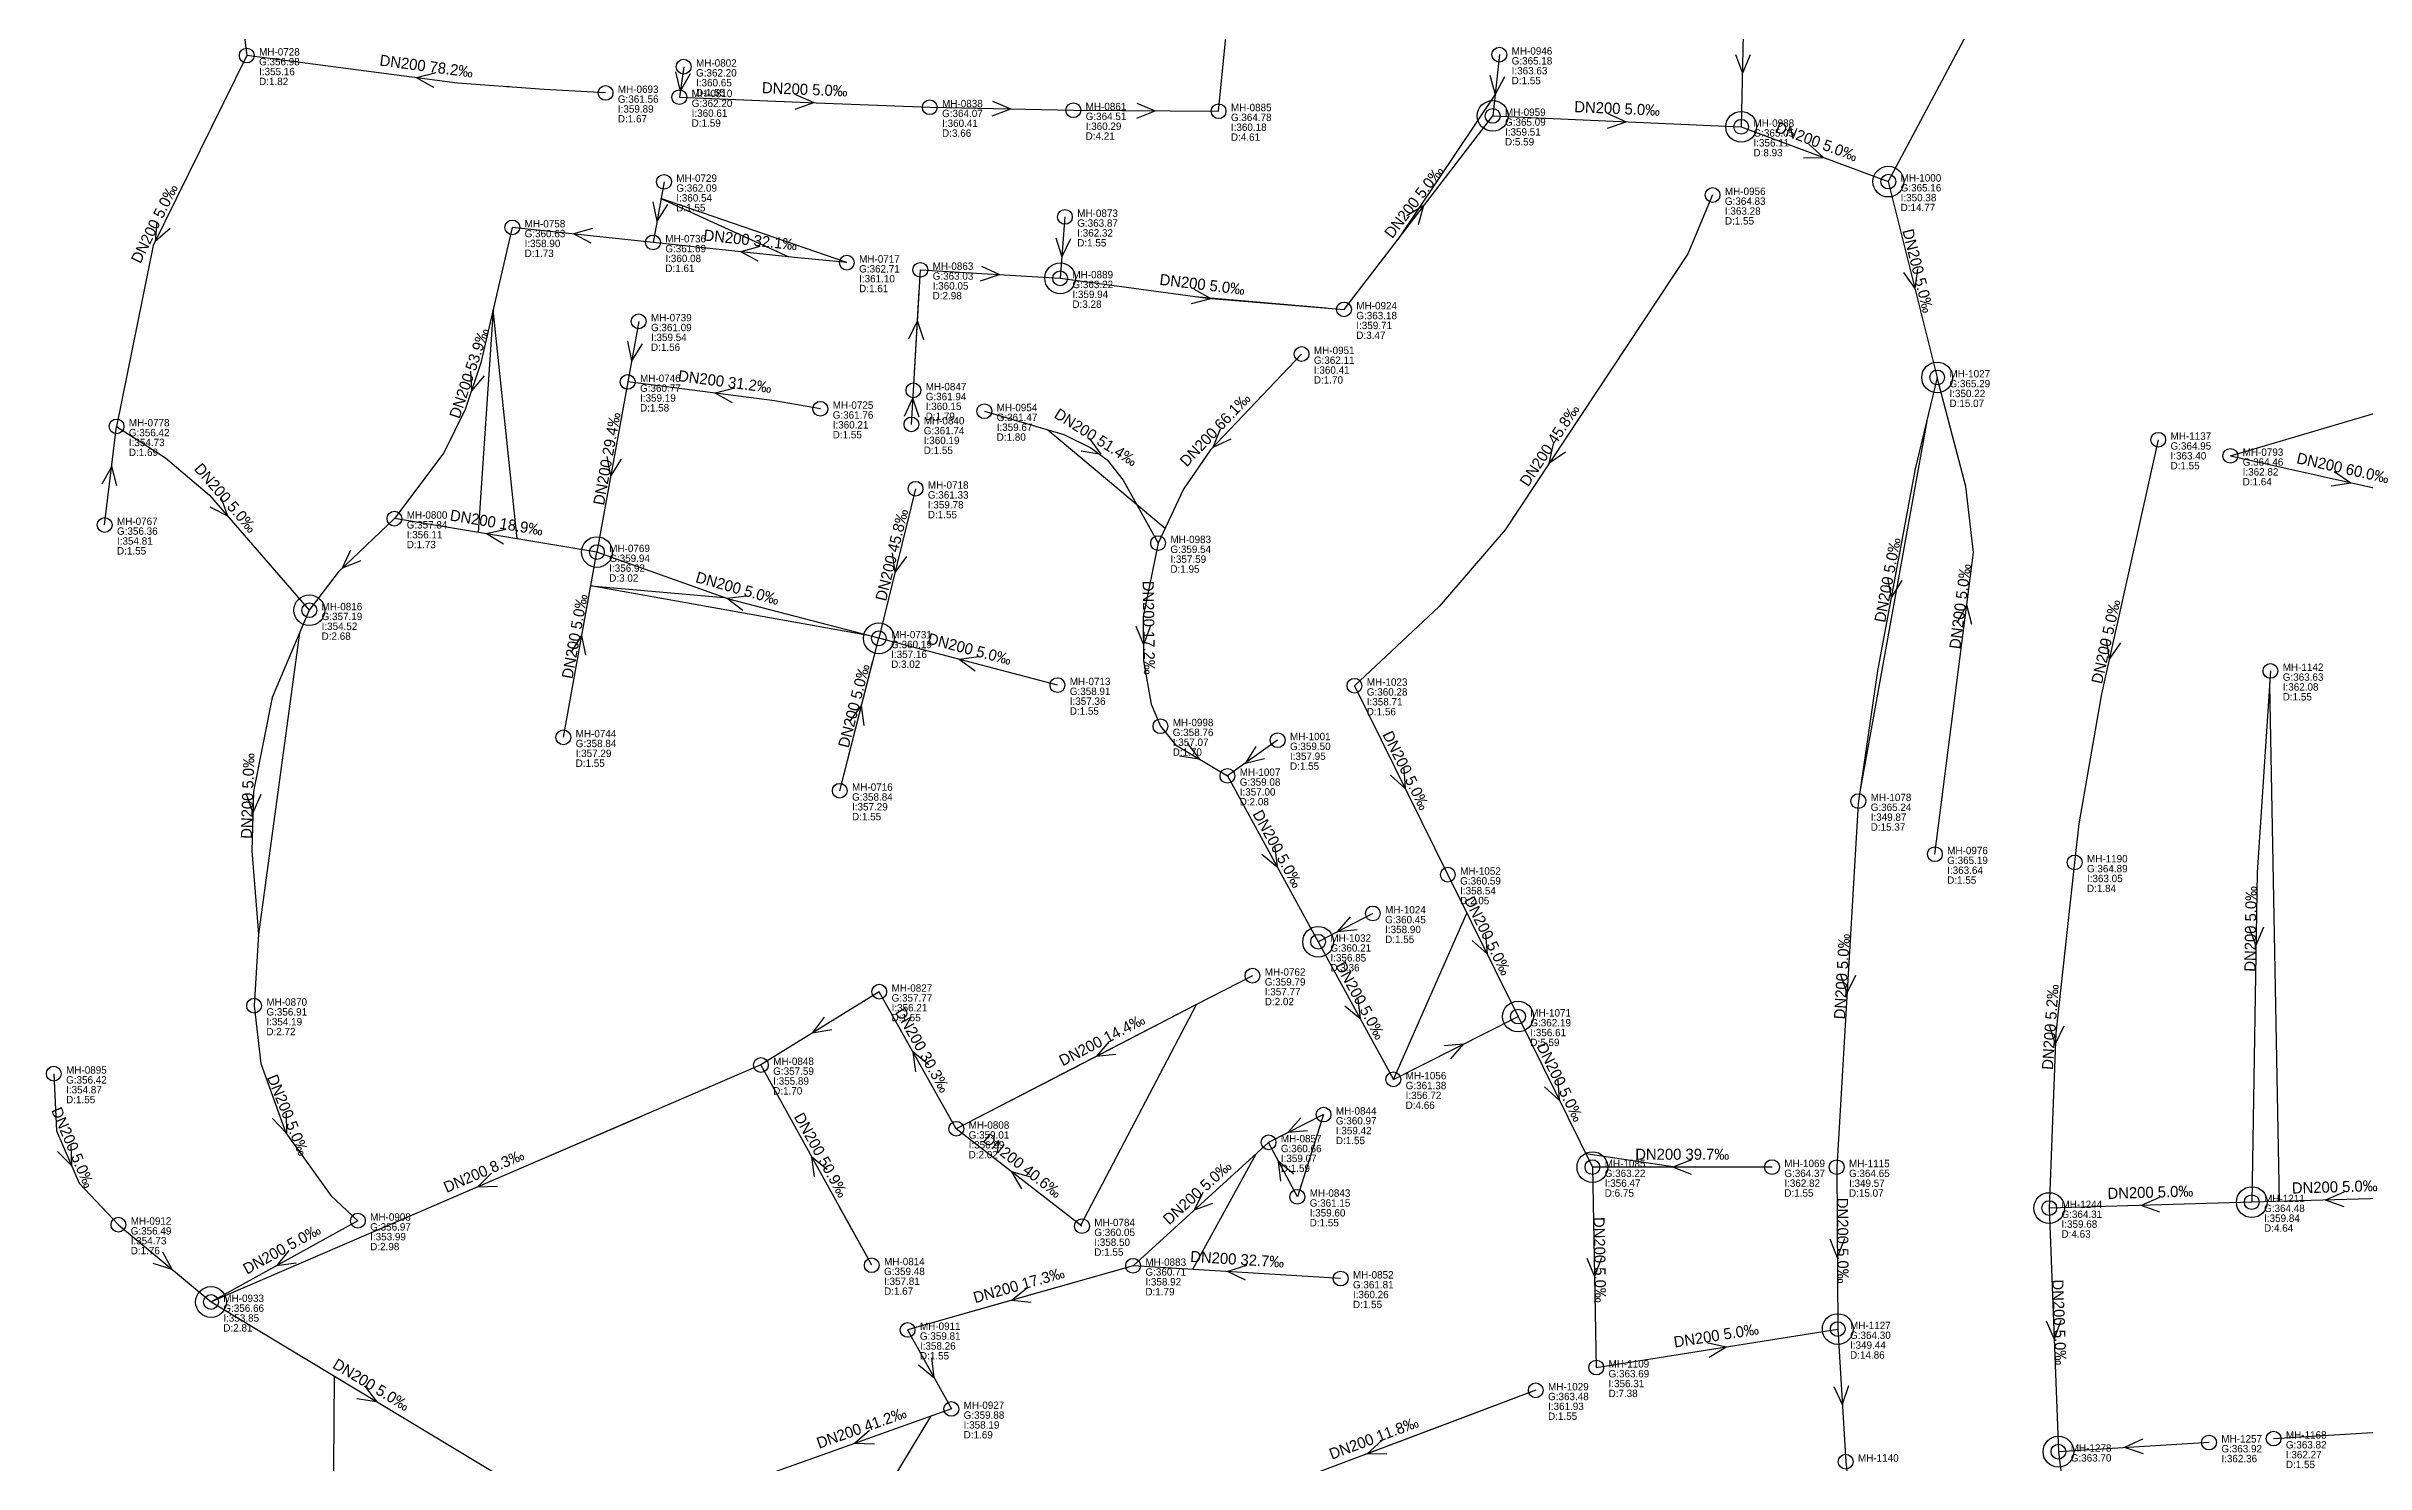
# Model space of a CAD drawing. Header units: metres. Extents: x 449913 to 451990, y 2566939 to 2570822.
# Drawn here: x 449917.5 to 450294, y 2568743.6 to 2568973.8 of the extents above; entities that cross this region are included whole.
import ezdxf
from ezdxf.enums import TextEntityAlignment as Align

# ---------------------------------------------------------------- set-up
doc = ezdxf.new("R2010")
doc.units = ezdxf.units.M
for name, color, linetype in [('SEW-DROP', 6, 'Continuous'), ('SEW-LABEL', 2, 'Continuous'), ('SEW-MH', 7, 'Continuous'), ('SEW-MH-LABEL', 8, 'Continuous'), ('SEW-PIPE-DN200', 3, 'Continuous'), ('SEW-RIDER', 8, 'Continuous')]:
    doc.layers.add(name, color=color, linetype=linetype)

msp = doc.modelspace()

# ---------------------------------------------------------------- linework, layer by layer
at = {"layer": 'SEW-DROP'}
for centre in [(450152.28, 2568962.47), (450192.62, 2568960.7), (450216.51, 2568951.8), (450082.05, 2568936.1), (450224.44, 2568920), (450006.85, 2568891.64), (449960.15, 2568882.2), (450052.62, 2568877.64), (450123.94, 2568828.37), (450156.39, 2568816.23), (450168.47, 2568791.78), (450242.63, 2568785.13), (450275.52, 2568786.09), (449944.2, 2568769.88), (449944.2, 2568769.88), (450208.3, 2568765.48), (450244.13, 2568745.57)]:
    msp.add_circle(centre, 2.5, dxfattribs=at)
at = {"layer": 'SEW-LABEL'}
for p, q in [((450191.68, 2568972.45), (450192.82, 2568969.43)), ((450194.08, 2568972.4), (450192.82, 2568969.43)), ((449980.69, 2568969.46), (449977.56, 2568968.66)), ((449980.38, 2568967.08), (449977.56, 2568968.66)), ((450019.61, 2568969.64), (450020.37, 2568966.5)), ((450021.98, 2568969.3), (450020.37, 2568966.5)), ((450151.79, 2568969.06), (450152.66, 2568965.95)), ((450154.18, 2568968.8), (450152.66, 2568965.95)), ((450039.01, 2568963.55), (450042.06, 2568964.63)), ((450039.11, 2568965.95), (450042.06, 2568964.63)), ((450071.02, 2568962.46), (450074.05, 2568963.6)), ((450071.07, 2568964.86), (450074.05, 2568963.6)), ((450094.48, 2568962.12), (450097.49, 2568963.3)), ((450094.5, 2568964.52), (450097.49, 2568963.3)), ((450170.9, 2568960.45), (450173.95, 2568961.52)), ((450171, 2568962.85), (450173.95, 2568961.52)), ((450202.74, 2568955.65), (450205.97, 2568955.73)), ((450203.58, 2568957.9), (450205.97, 2568955.73)), ((450015.93, 2568948.53), (450016.58, 2568945.36)), ((450018.3, 2568948.1), (450016.58, 2568945.36)), ((450138.34, 2568946.3), (450141.12, 2568947.95)), ((450140.25, 2568944.84), (450141.12, 2568947.95)), ((449935.39, 2568945.27), (449935.14, 2568942.05)), ((449937.54, 2568944.21), (449935.14, 2568942.05)), ((450006.15, 2568944.17), (450003.04, 2568943.3)), ((450005.9, 2568941.79), (450003.04, 2568943.3)), ((450033.3, 2568941.28), (450030.19, 2568940.4)), ((450081.36, 2568942.68), (450082.32, 2568939.59)), ((450083.75, 2568942.49), (450082.32, 2568939.59)), ((450033.05, 2568938.89), (450030.19, 2568940.4)), ((450069.14, 2568935.68), (450072.2, 2568936.7)), ((450069.28, 2568938.07), (450072.2, 2568936.7)), ((450218.95, 2568937.06), (450220.84, 2568934.44)), ((450221.27, 2568937.64), (450220.84, 2568934.44)), ((450103.69, 2568934.39), (450106.52, 2568932.84)), ((450057.51, 2568926.26), (450058.89, 2568929.18)), ((450059.91, 2568926.12), (450058.89, 2568929.18)), ((450103.4, 2568932.01), (450106.52, 2568932.84)), ((450011.83, 2568925.88), (450012.48, 2568922.71)), ((450014.19, 2568925.45), (450012.48, 2568922.71)), ((449986.3, 2568921.03), (449986.48, 2568917.8)), ((449988.57, 2568920.26), (449986.48, 2568917.8)), ((450029.16, 2568918.24), (450026.03, 2568917.43)), ((450028.85, 2568915.86), (450026.03, 2568917.43)), ((450056.79, 2568913.71), (450058.16, 2568916.63)), ((450059.19, 2568913.57), (450058.16, 2568916.63)), ((450108.02, 2568911.61), (450106.83, 2568908.61)), ((450008.44, 2568907.14), (450009.08, 2568903.98)), ((450010.8, 2568906.72), (450009.08, 2568903.98)), ((450085.48, 2568908.1), (450088.66, 2568907.52)), ((450086.75, 2568910.13), (450088.66, 2568907.52)), ((450109.76, 2568909.96), (450106.83, 2568908.61)), ((450162.08, 2568909.21), (450161.42, 2568906.05)), ((450164.08, 2568907.89), (450161.42, 2568906.05)), ((449926.53, 2568902.7), (449928.08, 2568905.54)), ((449928.91, 2568902.42), (449928.08, 2568905.54)), ((450288.4, 2568902.39), (450291.59, 2568902.91)), ((450288.92, 2568904.73), (450291.59, 2568902.91)), ((449944, 2568899), (449946.87, 2568897.52)), ((449945.81, 2568900.57), (449946.87, 2568897.52)), ((449992.08, 2568895.29), (449988.93, 2568894.6)), ((449966.85, 2568891.95), (449965.51, 2568889.01)), ((449991.69, 2568892.92), (449988.93, 2568894.6)), ((450054.79, 2568891.53), (450055.24, 2568888.33)), ((449968.51, 2568890.21), (449965.51, 2568889.01)), ((450057.12, 2568890.95), (450055.24, 2568888.33)), ((450031.21, 2568884.46), (450028, 2568884.11)), ((450030.56, 2568882.15), (450028, 2568884.11)), ((450216.36, 2568887.45), (450216.99, 2568884.28)), ((450218.72, 2568887.01), (450216.99, 2568884.28)), ((450227.69, 2568880.18), (450229.26, 2568883)), ((450230.07, 2568879.88), (450229.26, 2568883)), ((450002.67, 2568875.34), (450004.39, 2568878.08)), ((450005.04, 2568874.92), (450004.39, 2568878.08)), ((450094.33, 2568879.64), (450095.57, 2568876.66)), ((450096.73, 2568879.67), (450095.57, 2568876.66)), ((450251.87, 2568877.45), (450252.38, 2568874.26)), ((450254.21, 2568876.93), (450252.38, 2568874.26)), ((450068.87, 2568874.62), (450065.67, 2568874.22)), ((450068.27, 2568872.3), (450065.67, 2568874.22)), ((450047.91, 2568864.11), (450049.82, 2568866.72)), ((450050.23, 2568863.51), (450049.82, 2568866.72)), ((450101.42, 2568858.57), (450104.62, 2568858.06)), ((450102.66, 2568860.63), (450104.62, 2568858.06)), ((450113.82, 2568860.05), (450112.07, 2568857.34)), ((450115.21, 2568858.09), (450112.07, 2568857.34)), ((450135.68, 2568855.42), (450138.08, 2568853.26)), ((450137.83, 2568856.48), (450138.08, 2568853.26)), ((449949.88, 2568852.36), (449950.99, 2568849.32)), ((449952.28, 2568852.29), (449950.99, 2568849.32)), ((450114.8, 2568842.58), (450117.29, 2568840.53)), ((450116.91, 2568843.74), (450117.29, 2568840.53)), ((450129.16, 2568832.43), (450127.05, 2568829.98)), ((450130.26, 2568830.29), (450127.05, 2568829.98)), ((450148.95, 2568828.56), (450151.36, 2568826.4)), ((450151.1, 2568829.62), (450151.36, 2568826.4)), ((450275.04, 2568830.77), (450276.19, 2568827.75)), ((450277.44, 2568830.73), (450276.19, 2568827.75)), ((450208.76, 2568823.06), (450209.78, 2568820)), ((450211.16, 2568822.92), (450209.78, 2568820)), ((450128.27, 2568817.95), (450130.76, 2568815.89)), ((450130.38, 2568819.1), (450130.76, 2568815.89)), ((450043.73, 2568816.12), (450041.8, 2568813.53)), ((450044.99, 2568814.08), (450041.8, 2568813.53)), ((450242.61, 2568814.85), (450243.6, 2568811.77)), ((450245, 2568814.68), (450243.6, 2568811.77)), ((450058.64, 2568807.24), (450058.21, 2568810.44)), ((450060.73, 2568808.41), (450058.21, 2568810.44)), ((450090.02, 2568812.19), (450087.91, 2568809.75)), ((450091.12, 2568810.06), (450087.91, 2568809.75)), ((450144.39, 2568811.53), (450147.61, 2568811.81)), ((450145.47, 2568809.38), (450147.61, 2568811.81)), ((450162.84, 2568805.88), (450163.09, 2568802.66)), ((450160.69, 2568804.81), (450163.09, 2568802.66)), ((449954.19, 2568799.65), (449956.43, 2568797.32)), ((449956.41, 2568800.55), (449956.43, 2568797.32)), ((450121.15, 2568799.8), (450119.02, 2568797.38)), ((450122.23, 2568797.66), (450119.02, 2568797.38)), ((449919.26, 2568794.33), (449921.54, 2568792.05)), ((449921.46, 2568795.28), (449921.54, 2568792.05)), ((449989.74, 2568790.82), (449987.46, 2568788.53)), ((450042.15, 2568790.22), (450041.74, 2568793.42)), ((450044.25, 2568791.38), (450041.74, 2568793.42)), ((450075.85, 2568788.23), (450074.22, 2568791.02)), ((450077.32, 2568790.13), (450074.22, 2568791.02)), ((450117.87, 2568789.49), (450117.53, 2568792.71)), ((450119.99, 2568790.62), (450117.53, 2568792.71)), ((450184.55, 2568792.98), (450181.55, 2568791.78)), ((450184.55, 2568790.58), (450181.55, 2568791.78)), ((449990.69, 2568788.62), (449987.46, 2568788.53)), ((450105.2, 2568787.68), (450103.79, 2568784.77)), ((450260.54, 2568786.85), (450257.58, 2568785.57)), ((450290.47, 2568787.72), (450287.51, 2568786.43)), ((450290.54, 2568785.32), (450287.51, 2568786.43)), ((450106.81, 2568785.9), (450103.79, 2568784.77)), ((450260.61, 2568784.45), (450257.58, 2568785.57)), ((450207.01, 2568780.12), (450208.23, 2568777.13)), ((450209.41, 2568780.14), (450208.23, 2568777.13)), ((449934.76, 2568776.19), (449937.83, 2568775.19)), ((449936.3, 2568778.04), (449937.83, 2568775.19)), ((449956.85, 2568778.26), (449954.81, 2568775.75)), ((449958.01, 2568776.16), (449954.81, 2568775.75)), ((450112.32, 2568775.83), (450109.25, 2568774.82)), ((450112.17, 2568773.44), (450109.25, 2568774.82)), ((450167.55, 2568776.99), (450168.81, 2568774.01)), ((450169.95, 2568777.03), (450168.81, 2568774.01)), ((450076.71, 2568772.12), (450074.15, 2568770.15)), ((450077.36, 2568769.81), (450074.15, 2568770.15)), ((450242.12, 2568766.81), (450243.44, 2568763.85)), ((450244.52, 2568766.9), (450243.44, 2568763.85)), ((450061.16, 2568760.83), (450061.57, 2568757.62)), ((450187.03, 2568763.31), (450190.18, 2568762.6)), ((450187.41, 2568760.94), (450190.18, 2568762.6)), ((449969.09, 2568756.29), (449971.04, 2568753.71)), ((450059.06, 2568759.67), (450061.57, 2568757.62)), ((450207.66, 2568756.14), (450209.04, 2568753.22)), ((450210.06, 2568756.28), (450209.04, 2568753.22)), ((449967.85, 2568754.23), (449971.04, 2568753.71)), ((450051.11, 2568749.04), (450048.69, 2568746.9)), ((450051.92, 2568746.78), (450048.69, 2568746.9)), ((450134.27, 2568747.4), (450131.89, 2568745.22)), ((450135.12, 2568745.16), (450131.89, 2568745.22)), ((450257.78, 2568747.61), (450254.86, 2568746.23)), ((450257.92, 2568745.21), (450254.86, 2568746.23))]:
    msp.add_line(p, q, dxfattribs=at)
at = {"layer": 'SEW-MH'}
for centre in [(449950, 2568972.27), (450020.94, 2568970.46), (450153.36, 2568972.41), (450008.25, 2568966.2), (450020.23, 2568965.51), (450060.89, 2568963.87), (450084.2, 2568963.39), (450107.78, 2568963.23), (450152.28, 2568962.47), (450192.62, 2568960.7), (450017.74, 2568951.76), (450216.51, 2568951.8), (450187.98, 2568949.63), (449993.11, 2568944.36), (450082.83, 2568946.07), (450015.96, 2568941.92), (450047.42, 2568938.64), (450059.36, 2568937.47), (450082.05, 2568936.1), (450013.63, 2568929.11), (450128.14, 2568931.05), (450121.25, 2568923.8), (450011.85, 2568919.27), (450058.23, 2568917.9), (450224.44, 2568920), (450043.13, 2568914.91), (450069.75, 2568914.52), (449928.86, 2568912.05), (450057.91, 2568912.37), (450260.33, 2568909.88), (450272.04, 2568907.27), (450058.58, 2568901.93), (449926.93, 2568896.05), (449973.97, 2568897.07), (450006.85, 2568891.64), (450097.96, 2568893.1), (449960.15, 2568882.2), (450052.62, 2568877.64), (450278.55, 2568872.35), (450081.62, 2568870.04), (450129.84, 2568869.94), (450001.4, 2568861.57), (450098.34, 2568863.37), (450117.37, 2568861.1), (450046.27, 2568852.89), (450109.21, 2568855.31), (450211.65, 2568851.21), (450224.07, 2568842.59), (450145, 2568839.26), (450246.76, 2568841.25), (450132.82, 2568832.97), (450123.94, 2568828.37), (450113.28, 2568822.86), (450052.69, 2568820.26), (449951.19, 2568817.99), (450156.39, 2568816.23), (450033.47, 2568808.37), (449918.67, 2568806.95), (450136.15, 2568806.03), (450124.82, 2568800.31), (450065.2, 2568798.01), (450115.89, 2568795.8), (450168.47, 2568791.78), (450197.63, 2568791.78), (450208.13, 2568791.77), (450120.57, 2568786.96), (450242.63, 2568785.13), (450275.52, 2568786.09), (449929.16, 2568782.43), (449968.04, 2568783.08), (450085.6, 2568782.19), (450051.47, 2568775.85), (450093.9, 2568775.76), (450127.59, 2568773.69), (449944.2, 2568769.88), (450057.29, 2568765.35), (450208.3, 2568765.48), (450169.09, 2568759.24), (450159.27, 2568755.54), (450064.39, 2568752.52), (450279.06, 2568747.7), (450209.59, 2568743.95), (450244.13, 2568745.57), (450268.58, 2568747.06)]:
    msp.add_circle(centre, 1.2, dxfattribs=at)
at = {"layer": 'SEW-PIPE-DN200'}
for points in [[(450247.92, 2569010.86), (450216.51, 2568951.8)], [(450107.78, 2568963.23), (450110.21, 2568987.76)], [(449948.37, 2568985.03), (449950, 2568972.27)], [(450192.42, 2568981.1), (450192.42, 2568981.1), (450193.01, 2568978.25), (450192.62, 2568960.7)], [(449950, 2568972.27), (449934.83, 2568941.41), (449928.86, 2568912.05)], [(450008.25, 2568966.2), (449998.31, 2568966.77), (449984.2, 2568967.79), (449950, 2568972.27)], [(450153.36, 2568972.41), (450152.28, 2568962.47)], [(450020.94, 2568970.46), (450020.23, 2568965.51)], [(450020.23, 2568965.51), (450042.44, 2568964.61), (450060.89, 2568963.87)], [(450060.89, 2568963.87), (450084.2, 2568963.39)], [(450084.2, 2568963.39), (450107.78, 2568963.23)], [(450128.14, 2568931.05), (450152.28, 2568962.47)], [(450152.28, 2568962.47), (450192.62, 2568960.7)], [(450192.62, 2568960.7), (450216.51, 2568951.8)], [(450017.74, 2568951.76), (450015.96, 2568941.92)], [(450216.51, 2568951.8), (450224.44, 2568920)], [(450187.98, 2568949.63), (450183.97, 2568940.07), (450154.28, 2568895.27), (450143.61, 2568882.83), (450129.84, 2568869.94)], [(449993.11, 2568944.36), (449988.01, 2568922.35), (449985.47, 2568914.78), (449981.99, 2568907.76), (449973.97, 2568897.07)], [(450015.96, 2568941.92), (449993.11, 2568944.36)], [(450082.83, 2568946.07), (450082.05, 2568936.1)], [(450047.42, 2568938.64), (450038.94, 2568939.47), (450015.96, 2568941.92)], [(450058.23, 2568917.9), (450059.36, 2568937.47)], [(450059.36, 2568937.47), (450082.05, 2568936.1)], [(450082.05, 2568936.1), (450106, 2568932.89), (450128.14, 2568931.05)], [(450013.63, 2568929.11), (450011.85, 2568919.27)], [(450121.25, 2568923.8), (450106.46, 2568908.23), (450102.09, 2568901.88), (450097.96, 2568893.1)], [(450011.85, 2568919.27), (450006.85, 2568891.64)], [(450043.13, 2568914.91), (450035.69, 2568916.18), (450011.85, 2568919.27)], [(450057.91, 2568912.37), (450058.23, 2568917.9)], [(450224.44, 2568920), (450220.89, 2568905.17), (450214.76, 2568872.34), (450211.65, 2568851.21)], [(450224.07, 2568842.59), (450230.36, 2568891.55), (450229.1, 2568902.31), (450224.44, 2568920)], [(450069.75, 2568914.52), (450082.64, 2568910.74), (450087.03, 2568908.58), (450089.71, 2568906.64), (450092.28, 2568903.34), (450097.96, 2568893.1)], [(449926.93, 2568896.05), (449928.86, 2568912.05)], [(449928.86, 2568912.05), (449936.82, 2568906.93), (449943.95, 2568900.88), (449960.15, 2568882.2)], [(450260.33, 2568909.88), (450251.12, 2568868.61), (450247.45, 2568847.51), (450246.76, 2568841.25)], [(450272.04, 2568907.27), (450308.2, 2568899.2)], [(450058.58, 2568901.93), (450052.62, 2568877.64)], [(449973.97, 2568897.07), (449964.82, 2568888.36), (449960.15, 2568882.2)], [(450006.85, 2568891.64), (449973.97, 2568897.07)], [(450001.4, 2568861.57), (450006.85, 2568891.64)], [(450052.62, 2568877.64), (450028.28, 2568884.01), (450006.85, 2568891.64)], [(450097.96, 2568893.1), (450095.51, 2568881.16), (450095.61, 2568874), (450096.84, 2568866.94), (450098.34, 2568863.37)], [(449960.15, 2568882.2), (449954.13, 2568868.04), (449951.09, 2568852.78), (449950.82, 2568843.14), (449951.91, 2568829.61), (449951.19, 2568817.99), (449951.19, 2568817.99)], [(450046.27, 2568852.89), (450052.62, 2568877.64)], [(450081.62, 2568870.04), (450052.62, 2568877.64)], [(450129.84, 2568869.94), (450145, 2568839.26)], [(450278.55, 2568872.35), (450276.38, 2568839.64), (450275.52, 2568786.09)], [(450098.34, 2568863.37), (450098.34, 2568863.37), (450100.77, 2568860.36), (450109.21, 2568855.31)], [(450117.37, 2568861.1), (450109.21, 2568855.31)], [(450109.21, 2568855.31), (450123.94, 2568828.37)], [(450211.65, 2568851.21), (450211.59, 2568850.77), (450208.13, 2568791.77)], [(450145, 2568839.26), (450156.39, 2568816.23)], [(450246.76, 2568841.25), (450243.71, 2568813.55), (450242.63, 2568785.13), (450242.63, 2568785.13)], [(450132.82, 2568832.97), (450123.94, 2568828.37)], [(450123.94, 2568828.37), (450136.15, 2568806.03)], [(450052.69, 2568820.26), (450033.47, 2568808.37)], [(450065.2, 2568798.01), (450052.69, 2568820.26)], [(450113.28, 2568822.86), (450104.08, 2568818.11), (450084.18, 2568807.82), (450065.2, 2568798.01)], [(449951.19, 2568817.99), (449952.26, 2568808.6), (449956.37, 2568797.33), (449963.64, 2568787.15), (449968.04, 2568783.08), (449968.04, 2568783.08)], [(450136.15, 2568806.03), (450156.39, 2568816.23)], [(450156.39, 2568816.23), (450168.47, 2568791.78)], [(449918.67, 2568806.95), (449919.13, 2568797.69), (449922.78, 2568789.16), (449929.16, 2568782.43)], [(450033.47, 2568808.37), (449944.2, 2568769.88)], [(450051.47, 2568775.85), (450033.47, 2568808.37)], [(450085.6, 2568782.19), (450065.2, 2568798.01)], [(450124.82, 2568800.31), (450115.89, 2568795.8)], [(450115.89, 2568795.8), (450093.9, 2568775.76)], [(450120.57, 2568786.96), (450115.89, 2568795.8)], [(450168.47, 2568791.78), (450169.09, 2568759.24)], [(450197.63, 2568791.78), (450168.47, 2568791.78)], [(450208.13, 2568791.77), (450208.3, 2568765.48)], [(450275.52, 2568786.09), (450242.63, 2568785.13)], [(450302.5, 2568786.87), (450275.52, 2568786.09)], [(449929.16, 2568782.43), (449929.16, 2568782.43), (449944.2, 2568769.88)], [(449968.04, 2568783.08), (449944.2, 2568769.88)], [(450242.63, 2568785.13), (450244.13, 2568745.57)], [(450093.9, 2568775.76), (450057.29, 2568765.35)], [(450127.59, 2568773.69), (450093.9, 2568775.76)], [(449944.2, 2568769.88), (449995.3, 2568739.09)], [(450057.29, 2568765.35), (450064.39, 2568752.52), (450064.39, 2568752.52)], [(450169.09, 2568759.24), (450208.3, 2568765.48)], [(450208.3, 2568765.48), (450209.59, 2568743.95)], [(450064.39, 2568752.52), (450035.81, 2568742.3)], [(450159.27, 2568755.54), (450107.31, 2568735.96)], [(450279.06, 2568747.7), (450303.18, 2568749.17), (450326.26, 2568750.58)], [(450268.58, 2568747.06), (450244.13, 2568745.57)], [(450244.13, 2568745.57), (450248.76, 2568708.4)], [(450209.59, 2568743.95), (450212.62, 2568716.44)]]:
    msp.add_lwpolyline(points, dxfattribs=at)
at = {"layer": 'SEW-RIDER'}
for points in [[(449992.66, 2568967.18), (449992.19, 2568967.21)], [(450152.73, 2568966.62), (450152.65, 2568965.89), (450136.87, 2568942.41)], [(450047.42, 2568938.64), (450017.25, 2568949.04), (450038, 2568939.57)], [(450058.23, 2568917.9), (450059.17, 2568934.07)], [(450103.92, 2568933.17), (450125.27, 2568931.29)], [(449993.91, 2568893.77), (449990.01, 2568930.97), (449987.55, 2568894.82)], [(450272.04, 2568907.27), (450312.9, 2568919.36)], [(450080.05, 2568911.5), (450099.1, 2568895.51)], [(450222.74, 2568912.91), (450211.88, 2568852.74)], [(450050.6, 2568878.17), (450005.86, 2568886.17), (450027.5, 2568884.29)], [(449958.57, 2568878.51), (449951.91, 2568829.61)], [(450046.27, 2568852.89), (450051.67, 2568873.97)], [(450278.55, 2568872.35), (450278.4, 2568870.1), (450279.98, 2568786.22)], [(450001.4, 2568861.57), (450001.4, 2568861.57), (450001.51, 2568862.17)], [(450136.15, 2568806.03), (450148.08, 2568833.04)], [(450085.42, 2568782.33), (450104.19, 2568818.17), (450068.42, 2568799.67)], [(450014.09, 2568800.02), (449991.05, 2568790.08), (449980.87, 2568785.69)], [(450124.82, 2568800.31), (450120.57, 2568786.96)], [(450113.8, 2568793.89), (450103.57, 2568775.17)], [(450181.91, 2568791.78), (450167.41, 2568793.93)], [(450050.87, 2568776.94), (450046.2, 2568785.38), (450046.15, 2568785.46)], [(450093.9, 2568775.76), (450066.57, 2568767.99)], [(449963.96, 2568721.46), (449964.24, 2568757.8)], [(450159.27, 2568755.54), (450146.55, 2568750.75), (450131.46, 2568745.06)], [(450061, 2568751.3), (450042.01, 2568719.85), (450037.26, 2568737.06)], [(450279.06, 2568747.7), (450326.32, 2568750.58)], [(450251.89, 2568746.05), (450251.89, 2568746.05)]]:
    msp.add_lwpolyline(points, dxfattribs=at)

# ---------------------------------------------------------------- texts
at = {"layer": 'SEW-LABEL'}
for s, rotation, p in [('DN200 78.2‰', 352.533, (449979.05, 2568969.66)), ('DN200 5.0‰', -2.3206, (450040.56, 2568965.89)), ('DN200 5.0‰', -2.5129, (450172.45, 2568962.78)), ('DN200 5.0‰', -20.4284, (450204.57, 2568957.45)), ('DN200 5.0‰', 52.474, (450140.21, 2568947.96)), ('DN200 5.0‰', 63.8163, (449935.8, 2568944.6)), ('DN200 32.1‰', 353.9089, (450031.68, 2568941.44)), ('DN200 5.0‰', -76.0047, (450220.47, 2568937.1)), ('DN200 5.0‰', -6.8997, (450105.03, 2568934.22)), ('DN200 53.9‰', 71.4201, (449986.96, 2568920.42)), ('DN200 31.2‰', 352.6293, (450027.51, 2568918.44)), ('DN200 29.4‰', 79.7312, (450009.35, 2568906.65)), ('DN200 51.4‰', -32.1136, (450087.38, 2568909.52)), ('DN200 66.1‰', 46.4656, (450107.86, 2568910.9)), ('DN200 45.8‰', 56.469, (450162.25, 2568908.5)), ('DN200 60.0‰', -12.5847, (450290.12, 2568904.43)), ('DN200 5.0‰', -49.0731, (449945.89, 2568899.85)), ('DN200 18.9‰', 350.6313, (449990.41, 2568895.55)), ('DN200 45.8‰', 76.2061, (450055.6, 2568890.98)), ('DN200 5.0‰', 79.4246, (450217.27, 2568886.95)), ('DN200 5.0‰', 344.3418, (450029.44, 2568884.91)), ('DN200 5.0‰', 82.6863, (450229.07, 2568882.72)), ('DN200 5.0‰', 79.7315, (450004.12, 2568877.81)), ('DN200 17.2‰', -89.1804, (450095.55, 2568879.36)), ('DN200 5.0‰', 77.4244, (450252.71, 2568876.92)), ('DN200 5.0‰', 345.3236, (450067.12, 2568875.04)), ('DN200 5.0‰', 75.6227, (450049.44, 2568866.47)), ('DN200 5.0‰', -63.7006, (450137.42, 2568855.8)), ('DN200 5.0‰', 88.2439, (449951.04, 2568852.02)), ('DN200 5.0‰', -61.3361, (450116.58, 2568843.04)), ('DN200 5.0‰', -63.7005, (450150.69, 2568828.95)), ('DN200 5.0‰', 89.081, (450276.21, 2568830.45)), ('DN200 5.0‰', 86.6435, (450209.87, 2568822.69)), ('DN200 5.0‰', -61.3358, (450130.04, 2568818.4)), ('DN200 5.2‰', 86.0588, (450243.7, 2568814.47)), ('DN200 30.3‰', 299.3449, (450058.95, 2568810.33)), ('DN200 14.4‰', 27.3402, (450089.24, 2568811.63)), ('DN200 5.0‰', -63.7005, (450162.43, 2568805.2)), ('DN200 5.0‰', -67.9395, (449955.87, 2568799.91)), ('DN200 5.0‰', -66.8385, (449920.95, 2568794.62)), ('DN200 50.9‰', 298.9696, (450042.47, 2568793.31)), ('DN200 8.3‰', 23.3248, (449988.83, 2568790.33)), ('DN200 40.6‰', 322.2196, (450075.4, 2568791.3)), ('DN200 39.7‰', 359.9964, (450183.05, 2568792.98)), ('DN200 5.0‰', 42.3397, (450104.9, 2568786.98)), ('DN200 5.0‰', -89.6126, (450208.22, 2568779.83)), ('DN200 5.0‰', 1.6608, (450259.08, 2568786.81)), ('DN200 5.0‰', 1.6604, (450289.01, 2568787.68)), ('DN200 5.0‰', -88.8996, (450168.78, 2568776.71)), ('DN200 5.0‰', 28.9806, (449956.12, 2568777.68)), ('DN200 17.3‰', 15.8659, (450075.59, 2568771.76)), ('DN200 32.7‰', 356.4879, (450110.75, 2568775.93)), ('DN200 5.0‰', -87.8398, (450243.38, 2568766.55)), ('DN200 5.0‰', 9.0385, (450188.7, 2568763.56)), ('DN200 5.0‰', -31.071, (449969.75, 2568755.68)), ('DN200 41.2‰', 19.6616, (450050.1, 2568748.61)), ('DN200 11.8‰', 20.6502, (450133.29, 2568746.95))]:
    msp.add_text(s, height=1.8, rotation=rotation, dxfattribs=at).set_placement(p, align=Align.CENTER)
at = {"layer": 'SEW-MH-LABEL'}
for s, p in [('G:356.98', (449952, 2568970.67)), ('MH-0728', (449952, 2568972.27)), ('MH-0802', (450022.94, 2568970.46)), ('G:365.18', (450155.36, 2568970.81)), ('MH-0946', (450155.36, 2568972.41)), ('D:1.82', (449952, 2568967.47)), ('I:355.16', (449952, 2568969.07)), ('MH-0693', (450010.25, 2568966.2)), ('G:362.20', (450022.94, 2568968.86)), ('D:1.55', (450022.94, 2568965.66)), ('I:360.65', (450022.94, 2568967.26)), ('D:1.55', (450155.36, 2568967.61)), ('I:363.63', (450155.36, 2568969.21)), ('G:361.56', (450010.25, 2568964.6)), ('I:359.89', (450010.25, 2568963)), ('G:362.20', (450022.23, 2568963.91)), ('MH-0810', (450022.23, 2568965.51)), ('I:360.61', (450022.23, 2568962.31)), ('G:364.07', (450062.89, 2568962.27)), ('MH-0838', (450062.89, 2568963.87)), ('G:364.51', (450086.2, 2568961.79)), ('MH-0861', (450086.2, 2568963.39)), ('MH-0885', (450109.78, 2568963.23)), ('MH-0959', (450154.28, 2568962.47)), ('D:1.67', (450010.25, 2568961.4)), ('D:1.59', (450022.23, 2568960.71)), ('D:3.66', (450062.89, 2568959.07)), ('I:360.41', (450062.89, 2568960.67)), ('D:4.21', (450086.2, 2568958.59)), ('I:360.29', (450086.2, 2568960.19)), ('G:364.78', (450109.78, 2568961.63)), ('D:4.61', (450109.78, 2568958.43)), ('I:360.18', (450109.78, 2568960.03)), ('G:365.09', (450154.28, 2568960.87)), ('I:359.51', (450154.28, 2568959.27)), ('G:365.05', (450194.62, 2568959.1)), ('MH-0988', (450194.62, 2568960.7)), ('D:5.59', (450154.28, 2568957.67)), ('D:8.93', (450194.62, 2568955.9)), ('I:356.11', (450194.62, 2568957.5)), ('MH-0729', (450019.74, 2568951.76)), ('MH-1000', (450218.51, 2568951.8)), ('G:362.09', (450019.74, 2568950.16)), ('D:1.55', (450019.74, 2568946.96)), ('I:360.54', (450019.74, 2568948.56)), ('G:364.83', (450189.98, 2568948.03)), ('MH-0956', (450189.98, 2568949.63)), ('G:365.16', (450218.51, 2568950.2)), ('D:14.77', (450218.51, 2568947)), ('I:350.38', (450218.51, 2568948.6)), ('MH-0758', (449995.11, 2568944.36)), ('G:363.87', (450084.83, 2568944.47)), ('MH-0873', (450084.83, 2568946.07)), ('D:1.55', (450189.98, 2568944.83)), ('I:363.28', (450189.98, 2568946.43)), ('G:360.63', (449995.11, 2568942.76)), ('D:1.73', (449995.11, 2568939.56)), ('I:358.90', (449995.11, 2568941.16)), ('G:361.69', (450017.96, 2568940.32)), ('MH-0736', (450017.96, 2568941.92)), ('D:1.55', (450084.83, 2568941.27)), ('I:362.32', (450084.83, 2568942.87)), ('D:1.61', (450017.96, 2568937.12)), ('I:360.08', (450017.96, 2568938.72)), ('G:362.71', (450049.42, 2568937.04)), ('MH-0717', (450049.42, 2568938.64)), ('I:361.10', (450049.42, 2568935.44)), ('G:363.03', (450061.36, 2568935.87)), ('MH-0863', (450061.36, 2568937.47)), ('MH-0889', (450084.05, 2568936.1)), ('D:1.61', (450049.42, 2568933.84)), ('D:2.98', (450061.36, 2568932.67)), ('I:360.05', (450061.36, 2568934.27)), ('G:363.22', (450084.05, 2568934.5)), ('I:359.94', (450084.05, 2568932.9)), ('MH-0739', (450015.63, 2568929.11)), ('D:3.28', (450084.05, 2568931.3)), ('G:363.18', (450130.14, 2568929.45)), ('MH-0924', (450130.14, 2568931.05)), ('G:361.09', (450015.63, 2568927.51)), ('D:1.56', (450015.63, 2568924.31)), ('I:359.54', (450015.63, 2568925.91)), ('D:3.47', (450130.14, 2568926.25)), ('I:359.71', (450130.14, 2568927.85)), ('G:362.11', (450123.25, 2568922.2)), ('MH-0951', (450123.25, 2568923.8)), ('I:360.41', (450123.25, 2568920.6)), ('G:360.77', (450013.85, 2568917.67)), ('MH-0746', (450013.85, 2568919.27)), ('MH-0847', (450060.23, 2568917.9)), ('D:1.70', (450123.25, 2568919)), ('G:365.29', (450226.44, 2568918.4)), ('MH-1027', (450226.44, 2568920)), ('I:350.22', (450226.44, 2568916.8)), ('D:1.58', (450013.85, 2568914.47)), ('I:359.19', (450013.85, 2568916.07)), ('G:361.76', (450045.13, 2568913.31)), ('MH-0725', (450045.13, 2568914.91)), ('G:361.94', (450060.23, 2568916.3)), ('D:1.79', (450060.23, 2568913.1)), ('I:360.15', (450060.23, 2568914.7)), ('G:361.47', (450071.75, 2568912.92)), ('MH-0954', (450071.75, 2568914.52)), ('D:15.07', (450226.44, 2568915.2)), ('G:356.42', (449930.86, 2568910.45)), ('MH-0778', (449930.86, 2568912.05)), ('D:1.55', (450045.13, 2568910.11)), ('I:360.21', (450045.13, 2568911.71)), ('G:361.74', (450059.91, 2568910.77)), ('MH-0840', (450059.91, 2568912.37)), ('I:360.19', (450059.91, 2568909.17)), ('D:1.80', (450071.75, 2568909.72)), ('I:359.67', (450071.75, 2568911.32)), ('MH-1137', (450262.33, 2568909.88)), ('D:1.69', (449930.86, 2568907.25)), ('I:354.73', (449930.86, 2568908.85)), ('D:1.55', (450059.91, 2568907.57)), ('G:364.95', (450262.33, 2568908.28)), ('I:363.40', (450262.33, 2568906.68)), ('G:364.46', (450274.04, 2568905.67)), ('MH-0793', (450274.04, 2568907.27)), ('MH-0718', (450060.58, 2568901.93)), ('D:1.55', (450262.33, 2568905.08)), ('D:1.64', (450274.04, 2568902.47)), ('I:362.82', (450274.04, 2568904.07)), ('G:361.33', (450060.58, 2568900.33)), ('I:359.78', (450060.58, 2568898.73)), ('G:356.36', (449928.93, 2568894.45)), ('MH-0767', (449928.93, 2568896.05)), ('G:357.84', (449975.97, 2568895.47)), ('MH-0800', (449975.97, 2568897.07)), ('D:1.55', (450060.58, 2568897.13)), ('D:1.55', (449928.93, 2568891.25)), ('I:354.81', (449928.93, 2568892.85)), ('D:1.73', (449975.97, 2568892.27)), ('I:356.11', (449975.97, 2568893.87)), ('MH-0769', (450008.85, 2568891.64)), ('G:359.54', (450099.96, 2568891.5)), ('MH-0983', (450099.96, 2568893.1)), ('G:359.94', (450008.85, 2568890.04)), ('D:3.02', (450008.85, 2568886.84)), ('I:356.92', (450008.85, 2568888.44)), ('D:1.95', (450099.96, 2568888.3)), ('I:357.59', (450099.96, 2568889.9)), ('G:357.19', (449962.15, 2568880.6)), ('MH-0816', (449962.15, 2568882.2)), ('I:354.52', (449962.15, 2568879)), ('D:2.68', (449962.15, 2568877.4)), ('G:360.19', (450054.62, 2568876.04)), ('MH-0731', (450054.62, 2568877.64)), ('D:3.02', (450054.62, 2568872.84)), ('I:357.16', (450054.62, 2568874.44)), ('MH-1142', (450280.55, 2568872.35)), ('G:358.91', (450083.62, 2568868.44)), ('MH-0713', (450083.62, 2568870.04)), ('G:360.28', (450131.84, 2568868.34)), ('MH-1023', (450131.84, 2568869.94)), ('G:363.63', (450280.55, 2568870.75)), ('I:362.08', (450280.55, 2568869.15)), ('D:1.55', (450083.62, 2568865.24)), ('I:357.36', (450083.62, 2568866.84)), ('D:1.56', (450131.84, 2568865.14)), ('I:358.71', (450131.84, 2568866.74)), ('D:1.55', (450280.55, 2568867.55)), ('MH-0744', (450003.4, 2568861.57)), ('G:358.76', (450100.34, 2568861.77)), ('MH-0998', (450100.34, 2568863.37)), ('I:357.07', (450100.34, 2568860.17)), ('MH-1001', (450119.37, 2568861.1)), ('G:358.84', (450003.4, 2568859.97)), ('D:1.55', (450003.4, 2568856.77)), ('I:357.29', (450003.4, 2568858.37)), ('D:1.70', (450100.34, 2568858.57)), ('G:359.50', (450119.37, 2568859.5)), ('I:357.95', (450119.37, 2568857.9)), ('MH-0716', (450048.27, 2568852.89)), ('G:359.08', (450111.21, 2568853.71)), ('MH-1007', (450111.21, 2568855.31)), ('D:1.55', (450119.37, 2568856.3)), ('G:358.84', (450048.27, 2568851.29)), ('I:357.29', (450048.27, 2568849.69)), ('D:2.08', (450111.21, 2568850.51)), ('I:357.00', (450111.21, 2568852.11)), ('G:365.24', (450213.65, 2568849.61)), ('MH-1078', (450213.65, 2568851.21)), ('D:1.55', (450048.27, 2568848.09)), ('D:15.37', (450213.65, 2568846.41)), ('I:349.87', (450213.65, 2568848.01)), ('MH-0976', (450226.07, 2568842.59)), ('G:360.59', (450147, 2568837.66)), ('MH-1052', (450147, 2568839.26)), ('G:365.19', (450226.07, 2568840.99)), ('D:1.55', (450226.07, 2568837.79)), ('I:363.64', (450226.07, 2568839.39)), ('G:364.89', (450248.76, 2568839.65)), ('MH-1190', (450248.76, 2568841.25)), ('I:363.05', (450248.76, 2568838.05)), ('D:2.05', (450147, 2568834.46)), ('I:358.54', (450147, 2568836.06)), ('D:1.84', (450248.76, 2568836.45)), ('G:360.45', (450134.82, 2568831.37)), ('MH-1024', (450134.82, 2568832.97)), ('G:360.21', (450125.94, 2568826.77)), ('MH-1032', (450125.94, 2568828.37)), ('D:1.55', (450134.82, 2568828.17)), ('I:358.90', (450134.82, 2568829.77)), ('MH-0762', (450115.28, 2568822.86)), ('D:3.36', (450125.94, 2568823.57)), ('I:356.85', (450125.94, 2568825.17)), ('MH-0827', (450054.69, 2568820.26)), ('G:359.79', (450115.28, 2568821.26)), ('I:357.77', (450115.28, 2568819.66)), ('G:356.91', (449953.19, 2568816.39)), ('MH-0870', (449953.19, 2568817.99)), ('G:357.77', (450054.69, 2568818.66)), ('D:1.55', (450054.69, 2568815.46)), ('I:356.21', (450054.69, 2568817.06)), ('D:2.02', (450115.28, 2568818.06)), ('MH-1071', (450158.39, 2568816.23)), ('D:2.72', (449953.19, 2568813.19)), ('I:354.19', (449953.19, 2568814.79)), ('G:362.19', (450158.39, 2568814.63)), ('D:5.59', (450158.39, 2568811.43)), ('I:356.61', (450158.39, 2568813.03)), ('MH-0848', (450035.47, 2568808.37)), ('G:356.42', (449920.67, 2568805.35)), ('MH-0895', (449920.67, 2568806.95)), ('I:354.87', (449920.67, 2568803.75)), ('G:357.59', (450035.47, 2568806.77)), ('I:355.89', (450035.47, 2568805.17)), ('G:361.38', (450138.15, 2568804.43)), ('MH-1056', (450138.15, 2568806.03)), ('D:1.55', (449920.67, 2568802.15)), ('D:1.70', (450035.47, 2568803.57)), ('MH-0844', (450126.82, 2568800.31)), ('D:4.66', (450138.15, 2568801.23)), ('I:356.72', (450138.15, 2568802.83)), ('G:359.01', (450067.2, 2568796.41)), ('MH-0808', (450067.2, 2568798.01)), ('G:360.97', (450126.82, 2568798.71)), ('I:359.42', (450126.82, 2568797.11)), ('D:2.02', (450067.2, 2568793.21)), ('I:356.99', (450067.2, 2568794.81)), ('G:360.66', (450117.89, 2568794.2)), ('MH-0857', (450117.89, 2568795.8)), ('I:359.07', (450117.89, 2568792.6)), ('D:1.55', (450126.82, 2568795.51)), ('D:1.59', (450117.89, 2568791)), ('G:363.22', (450170.47, 2568790.18)), ('MH-1085', (450170.47, 2568791.78)), ('G:364.37', (450199.63, 2568790.18)), ('MH-1069', (450199.63, 2568791.78)), ('G:364.65', (450210.13, 2568790.17)), ('MH-1115', (450210.13, 2568791.77)), ('G:361.15', (450122.57, 2568785.36)), ('MH-0843', (450122.57, 2568786.96)), ('D:6.75', (450170.47, 2568786.98)), ('I:356.47', (450170.47, 2568788.58)), ('D:1.55', (450199.63, 2568786.98)), ('I:362.82', (450199.63, 2568788.58)), ('D:15.07', (450210.13, 2568786.97)), ('I:349.57', (450210.13, 2568788.57)), ('MH-1244', (450244.63, 2568785.13)), ('MH-1211', (450277.52, 2568786.09)), ('MH-0912', (449931.16, 2568782.43)), ('G:356.97', (449970.04, 2568781.48)), ('MH-0908', (449970.04, 2568783.08)), ('MH-0784', (450087.6, 2568782.19)), ('D:1.55', (450122.57, 2568782.16)), ('I:359.60', (450122.57, 2568783.76)), ('G:364.31', (450244.63, 2568783.53)), ('I:359.68', (450244.63, 2568781.93)), ('G:364.48', (450277.52, 2568784.49)), ('D:4.64', (450277.52, 2568781.29)), ('I:359.84', (450277.52, 2568782.89)), ('G:356.49', (449931.16, 2568780.83)), ('D:1.76', (449931.16, 2568777.63)), ('I:354.73', (449931.16, 2568779.23)), ('D:2.98', (449970.04, 2568778.28)), ('I:353.99', (449970.04, 2568779.88)), ('G:360.05', (450087.6, 2568780.59)), ('D:1.55', (450087.6, 2568777.39)), ('I:358.50', (450087.6, 2568778.99)), ('D:4.63', (450244.63, 2568780.33)), ('G:359.48', (450053.47, 2568774.25)), ('MH-0814', (450053.47, 2568775.85)), ('G:360.71', (450095.9, 2568774.16)), ('MH-0883', (450095.9, 2568775.76)), ('MH-0852', (450129.59, 2568773.69)), ('MH-0933', (449946.2, 2568769.88)), ('D:1.67', (450053.47, 2568771.05)), ('I:357.81', (450053.47, 2568772.65)), ('D:1.79', (450095.9, 2568770.96)), ('I:358.92', (450095.9, 2568772.56)), ('G:361.81', (450129.59, 2568772.09)), ('I:360.26', (450129.59, 2568770.49)), ('G:356.66', (449946.2, 2568768.28)), ('I:353.85', (449946.2, 2568766.68)), ('D:1.55', (450129.59, 2568768.89)), ('D:2.81', (449946.2, 2568765.08)), ('G:359.81', (450059.29, 2568763.75)), ('MH-0911', (450059.29, 2568765.35)), ('G:364.30', (450210.3, 2568763.88)), ('MH-1127', (450210.3, 2568765.48)), ('I:349.44', (450210.3, 2568762.28)), ('D:1.55', (450059.29, 2568760.55)), ('I:358.26', (450059.29, 2568762.15)), ('MH-1109', (450171.09, 2568759.24)), ('D:14.86', (450210.3, 2568760.68)), ('MH-1029', (450161.27, 2568755.54)), ('G:363.69', (450171.09, 2568757.64)), ('I:356.31', (450171.09, 2568756.04)), ('MH-0927', (450066.39, 2568752.52)), ('G:363.48', (450161.27, 2568753.94)), ('I:361.93', (450161.27, 2568752.34)), ('D:7.38', (450171.09, 2568754.44)), ('G:359.88', (450066.39, 2568750.92)), ('D:1.69', (450066.39, 2568747.72)), ('I:358.19', (450066.39, 2568749.32)), ('D:1.55', (450161.27, 2568750.74)), ('MH-1168', (450281.06, 2568747.7)), ('MH-1140', (450211.59, 2568743.95)), ('G:363.70', (450246.13, 2568743.97)), ('MH-1278', (450246.13, 2568745.57)), ('G:363.92', (450270.58, 2568745.46)), ('MH-1257', (450270.58, 2568747.06)), ('I:362.36', (450270.58, 2568743.86)), ('G:363.82', (450281.06, 2568746.1)), ('I:362.27', (450281.06, 2568744.5)), ('D:1.55', (450281.06, 2568742.9))]:
    msp.add_text(s, height=1.2, dxfattribs=at).set_placement(p)

doc.saveas('drawing.dxf')
